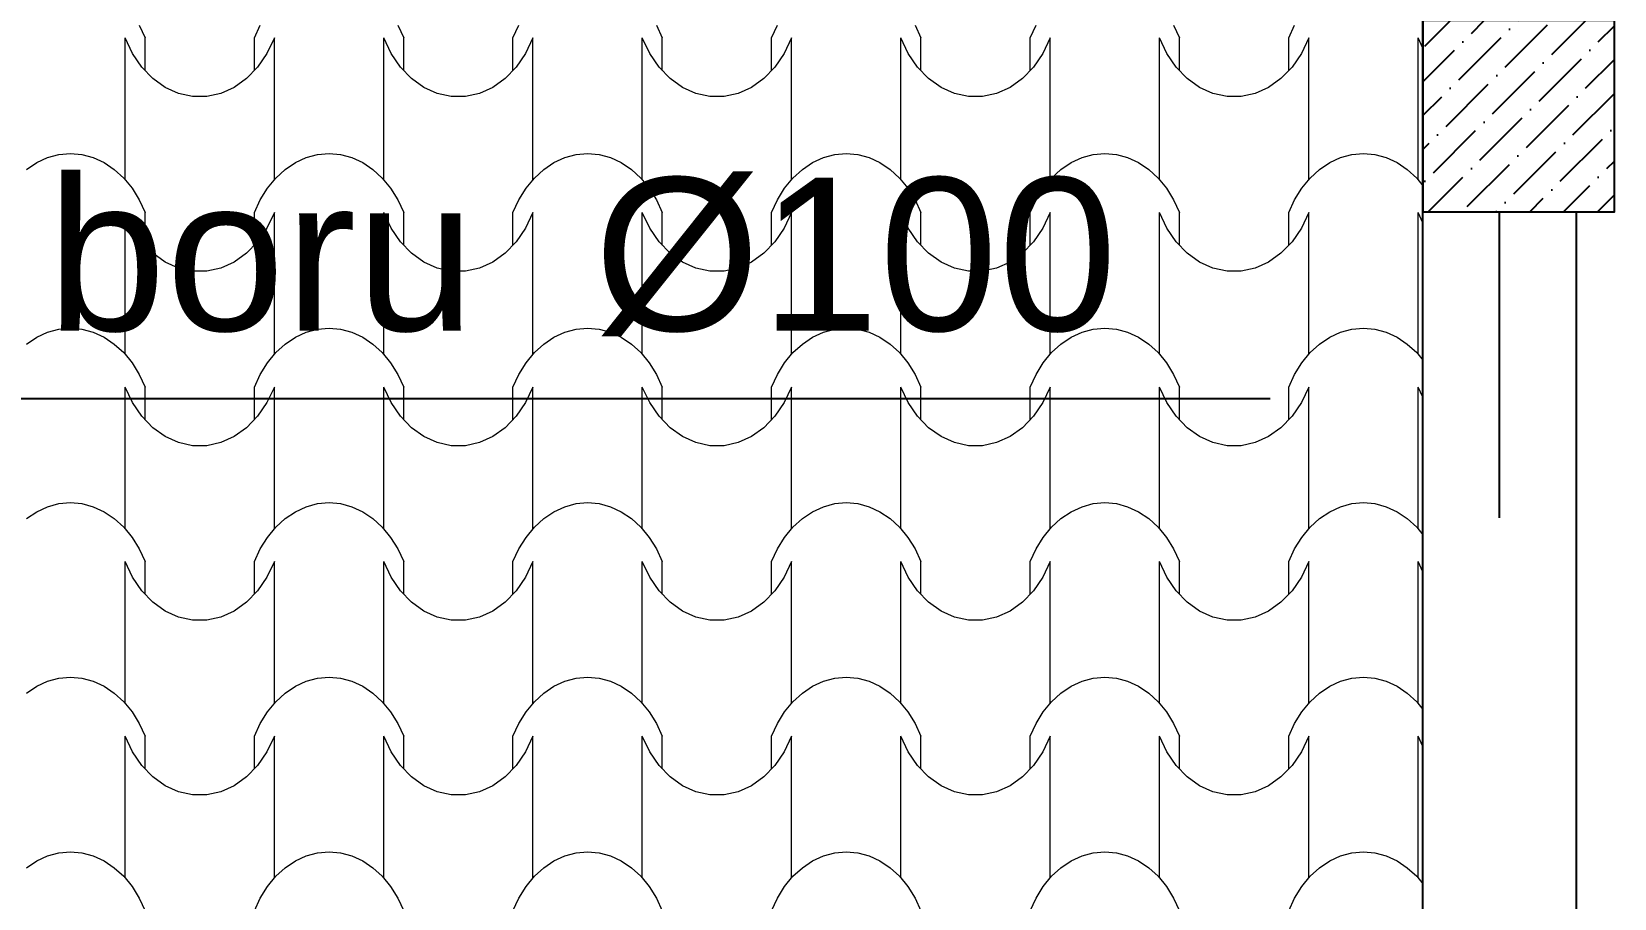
# Model space of a CAD drawing. Header units: millimetres. Extents: x 42452 to 2852333, y -419346 to 834876.
# Drawn here: x 2639391 to 2643526, y 658967 to 661233 of the extents above; entities that cross this region are included whole.
import ezdxf

# ---------------------------------------------------------------- set-up
doc = ezdxf.new("R2010")
doc.units = ezdxf.units.MM
doc.layers.add('M-2 keramitin shtrixi_Ном._пера__21_Pen_No__1', color=7, linetype='Continuous', lineweight=15)
doc.layers.add('memar', color=7, linetype='Continuous', lineweight=25)
doc.styles.get("Standard").update_dxf_attribs({"font": 'arial.ttf'})

# ---------------------------------------------------------------- blocks, each defined once
blk = doc.blocks.new('*X17')
at = {"layer": 'M-2 keramitin shtrixi_Ном._пера__21_Pen_No__1', "color": 7, "linetype": 'Continuous', "lineweight": 15}
for p, q in [((-246704, -1358801.2), (-246704, -1358616.1)), ((-246684.7, -1358656.6), (-246704, -1358616.1)), ((-246667, -1358582.8), (-246651.7, -1358616.1)), ((-246651.7, -1358701.2), (-246651.7, -1358616.1)), ((-246366.2, -1358616.1), (-246350.9, -1358582.8)), ((-246366.2, -1358701.2), (-246366.2, -1358616.1)), ((-246313.9, -1358616.1), (-246333.3, -1358656.6)), ((-246313.9, -1358801.2), (-246313.9, -1358616.1)), ((-246028.4, -1358801.2), (-246028.4, -1358616.1)), ((-246009.1, -1358656.6), (-246028.4, -1358616.1)), ((-245991.5, -1358582.8), (-245976.2, -1358616.1)), ((-245976.2, -1358701.2), (-245976.2, -1358616.1)), ((-245690.6, -1358616.1), (-245675.4, -1358582.8)), ((-245690.6, -1358701.2), (-245690.6, -1358616.1)), ((-245638.4, -1358616.1), (-245657.7, -1358656.6)), ((-245638.4, -1358801.2), (-245638.4, -1358616.1)), ((-245352.9, -1358801.2), (-245352.9, -1358616.1)), ((-245333.5, -1358656.6), (-245352.9, -1358616.1)), ((-245315.9, -1358582.8), (-245300.6, -1358616.1)), ((-245300.6, -1358701.2), (-245300.6, -1358616.1)), ((-245015.1, -1358616.1), (-244999.8, -1358582.8)), ((-245015.1, -1358701.2), (-245015.1, -1358616.1)), ((-244962.8, -1358616.1), (-244982.1, -1358656.6)), ((-244962.8, -1358801.2), (-244962.8, -1358616.1)), ((-244677.3, -1358801.2), (-244677.3, -1358616.1)), ((-244658, -1358656.6), (-244677.3, -1358616.1)), ((-244640.3, -1358582.8), (-244625, -1358616.1)), ((-244625, -1358701.2), (-244625, -1358616.1)), ((-244339.5, -1358616.1), (-244324.2, -1358582.8)), ((-244339.5, -1358701.2), (-244339.5, -1358616.1)), ((-244287.3, -1358616.1), (-244306.6, -1358656.6)), ((-244287.3, -1358801.2), (-244287.3, -1358616.1)), ((-244001.7, -1358801.2), (-244001.7, -1358616.1)), ((-243982.4, -1358656.6), (-244001.7, -1358616.1)), ((-243964.8, -1358582.8), (-243949.5, -1358616.1)), ((-243949.5, -1358701.2), (-243949.5, -1358616.1)), ((-243664, -1358616.1), (-243648.7, -1358582.8)), ((-243664, -1358701.2), (-243664, -1358616.1)), ((-243611.7, -1358616.1), (-243631, -1358656.6)), ((-243611.7, -1358801.2), (-243611.7, -1358616.1)), ((-243326.2, -1358801.2), (-243326.2, -1358616.1)), ((-243313.4, -1358642.8), (-243326.2, -1358616.1)), ((-246660.2, -1358692.3), (-246684.7, -1358656.6)), ((-246333.3, -1358656.6), (-246357.7, -1358692.3)), ((-245984.7, -1358692.3), (-246009.1, -1358656.6)), ((-245657.7, -1358656.6), (-245682.1, -1358692.3)), ((-245309.1, -1358692.3), (-245333.5, -1358656.6)), ((-244982.1, -1358656.6), (-245006.6, -1358692.3)), ((-244633.6, -1358692.3), (-244658, -1358656.6)), ((-244306.6, -1358656.6), (-244331, -1358692.3)), ((-243958, -1358692.3), (-243982.4, -1358656.6)), ((-243631, -1358656.6), (-243655.4, -1358692.3)), ((-246631.4, -1358722.2), (-246660.2, -1358692.3)), ((-246357.7, -1358692.3), (-246386.5, -1358722.2)), ((-245955.9, -1358722.2), (-245984.7, -1358692.3)), ((-245682.1, -1358692.3), (-245710.9, -1358722.2)), ((-245280.3, -1358722.2), (-245309.1, -1358692.3)), ((-245006.6, -1358692.3), (-245035.4, -1358722.2)), ((-244604.8, -1358722.2), (-244633.6, -1358692.3)), ((-244331, -1358692.3), (-244359.8, -1358722.2)), ((-243929.2, -1358722.2), (-243958, -1358692.3)), ((-243655.4, -1358692.3), (-243684.3, -1358722.2)), ((-246599.1, -1358745.5), (-246631.4, -1358722.2)), ((-246386.5, -1358722.2), (-246418.9, -1358745.5)), ((-245923.5, -1358745.5), (-245955.9, -1358722.2)), ((-245710.9, -1358722.2), (-245743.3, -1358745.5)), ((-245248, -1358745.5), (-245280.3, -1358722.2)), ((-245035.4, -1358722.2), (-245067.7, -1358745.5)), ((-244572.4, -1358745.5), (-244604.8, -1358722.2)), ((-244359.8, -1358722.2), (-244392.2, -1358745.5)), ((-243896.8, -1358745.5), (-243929.2, -1358722.2)), ((-243684.3, -1358722.2), (-243716.6, -1358745.5)), ((-246564.1, -1358761.3), (-246599.1, -1358745.5)), ((-246527.5, -1358769.4), (-246564.1, -1358761.3)), ((-246509, -1358769.4), (-246527.5, -1358769.4)), ((-246490.4, -1358769.4), (-246509, -1358769.4)), ((-246453.8, -1358761.3), (-246490.4, -1358769.4)), ((-246418.9, -1358745.5), (-246453.8, -1358761.3)), ((-245888.5, -1358761.3), (-245923.5, -1358745.5)), ((-245852, -1358769.4), (-245888.5, -1358761.3)), ((-245833.4, -1358769.4), (-245852, -1358769.4)), ((-245814.8, -1358769.4), (-245833.4, -1358769.4)), ((-245778.3, -1358761.3), (-245814.8, -1358769.4)), ((-245743.3, -1358745.5), (-245778.3, -1358761.3)), ((-245213, -1358761.3), (-245248, -1358745.5)), ((-245176.4, -1358769.4), (-245213, -1358761.3)), ((-245157.8, -1358769.4), (-245176.4, -1358769.4)), ((-245139.3, -1358769.4), (-245157.8, -1358769.4)), ((-245102.7, -1358761.3), (-245139.3, -1358769.4)), ((-245067.7, -1358745.5), (-245102.7, -1358761.3)), ((-244537.4, -1358761.3), (-244572.4, -1358745.5)), ((-244500.8, -1358769.4), (-244537.4, -1358761.3)), ((-244482.3, -1358769.4), (-244500.8, -1358769.4)), ((-244463.7, -1358769.4), (-244482.3, -1358769.4)), ((-244427.2, -1358761.3), (-244463.7, -1358769.4)), ((-244392.2, -1358745.5), (-244427.2, -1358761.3)), ((-243861.9, -1358761.3), (-243896.8, -1358745.5)), ((-243825.3, -1358769.4), (-243861.9, -1358761.3)), ((-243806.7, -1358769.4), (-243825.3, -1358769.4)), ((-243788.2, -1358769.4), (-243806.7, -1358769.4)), ((-243751.6, -1358761.3), (-243788.2, -1358769.4)), ((-243716.6, -1358745.5), (-243751.6, -1358761.3)), ((-246704, -1358986.2), (-246704, -1358801.2)), ((-246313.9, -1358986.2), (-246313.9, -1358801.2)), ((-246028.4, -1358986.2), (-246028.4, -1358801.2)), ((-245638.4, -1358986.2), (-245638.4, -1358801.2)), ((-245352.9, -1358986.2), (-245352.9, -1358801.2)), ((-244962.8, -1358986.2), (-244962.8, -1358801.2)), ((-244677.3, -1358986.2), (-244677.3, -1358801.2)), ((-244287.3, -1358986.2), (-244287.3, -1358801.2)), ((-244001.7, -1358986.2), (-244001.7, -1358801.2)), ((-243611.7, -1358986.2), (-243611.7, -1358801.2)), ((-243326.2, -1358986.2), (-243326.2, -1358801.2)), ((-246961.4, -1358959.8), (-246934.7, -1358941.8)), ((-246934.7, -1358941.8), (-246906.4, -1358928.8)), ((-246906.4, -1358928.8), (-246876.8, -1358920.8)), ((-246876.8, -1358920.8), (-246846.7, -1358918.1)), ((-246846.7, -1358918.1), (-246816.6, -1358920.8)), ((-246816.6, -1358920.8), (-246787.1, -1358928.8)), ((-246787.1, -1358928.8), (-246758.8, -1358941.8)), ((-246758.8, -1358941.8), (-246732.1, -1358959.8)), ((-246285.9, -1358959.8), (-246259.2, -1358941.8)), ((-246259.2, -1358941.8), (-246230.8, -1358928.8)), ((-246230.8, -1358928.8), (-246201.3, -1358920.8)), ((-246201.3, -1358920.8), (-246171.2, -1358918.1)), ((-246171.2, -1358918.1), (-246141.1, -1358920.8)), ((-246141.1, -1358920.8), (-246111.6, -1358928.8)), ((-246111.6, -1358928.8), (-246083.2, -1358941.8)), ((-246083.2, -1358941.8), (-246056.5, -1358959.8)), ((-245610.3, -1358959.8), (-245583.6, -1358941.8)), ((-245583.6, -1358941.8), (-245555.2, -1358928.8)), ((-245555.2, -1358928.8), (-245525.7, -1358920.8)), ((-245525.7, -1358920.8), (-245495.6, -1358918.1)), ((-245495.6, -1358918.1), (-245465.5, -1358920.8)), ((-245465.5, -1358920.8), (-245436, -1358928.8)), ((-245436, -1358928.8), (-245407.6, -1358941.8)), ((-245407.6, -1358941.8), (-245380.9, -1358959.8)), ((-244934.7, -1358959.8), (-244908.1, -1358941.8)), ((-244908.1, -1358941.8), (-244879.7, -1358928.8)), ((-244879.7, -1358928.8), (-244850.2, -1358920.8)), ((-244850.2, -1358920.8), (-244820.1, -1358918.1)), ((-244820.1, -1358918.1), (-244790, -1358920.8)), ((-244790, -1358920.8), (-244760.5, -1358928.8)), ((-244760.5, -1358928.8), (-244732.1, -1358941.8)), ((-244732.1, -1358941.8), (-244705.4, -1358959.8)), ((-244259.2, -1358959.8), (-244232.5, -1358941.8)), ((-244232.5, -1358941.8), (-244204.1, -1358928.8)), ((-244204.1, -1358928.8), (-244174.6, -1358920.8)), ((-244174.6, -1358920.8), (-244144.5, -1358918.1)), ((-244144.5, -1358918.1), (-244114.4, -1358920.8)), ((-244114.4, -1358920.8), (-244084.9, -1358928.8)), ((-244084.9, -1358928.8), (-244056.5, -1358941.8)), ((-244056.5, -1358941.8), (-244029.8, -1358959.8)), ((-243583.6, -1358959.8), (-243556.9, -1358941.8)), ((-243556.9, -1358941.8), (-243528.6, -1358928.8)), ((-243528.6, -1358928.8), (-243499, -1358920.8)), ((-243499, -1358920.8), (-243468.9, -1358918.1)), ((-243468.9, -1358918.1), (-243438.9, -1358920.8)), ((-243438.9, -1358920.8), (-243409.3, -1358928.8)), ((-243409.3, -1358928.8), (-243381, -1358941.8)), ((-243381, -1358941.8), (-243354.3, -1358959.8)), ((-246732.1, -1358959.8), (-246707.6, -1358982.3)), ((-246707.6, -1358982.3), (-246685.8, -1359009)), ((-246332.2, -1359009), (-246310.4, -1358982.3)), ((-246310.4, -1358982.3), (-246285.9, -1358959.8)), ((-246056.5, -1358959.8), (-246032, -1358982.3)), ((-246032, -1358982.3), (-246010.2, -1359009)), ((-245656.6, -1359009), (-245634.8, -1358982.3)), ((-245634.8, -1358982.3), (-245610.3, -1358959.8)), ((-245380.9, -1358959.8), (-245356.5, -1358982.3)), ((-245356.5, -1358982.3), (-245334.6, -1359009)), ((-244981.1, -1359009), (-244959.2, -1358982.3)), ((-244959.2, -1358982.3), (-244934.7, -1358959.8)), ((-244705.4, -1358959.8), (-244680.9, -1358982.3)), ((-244680.9, -1358982.3), (-244659.1, -1359009)), ((-244305.5, -1359009), (-244283.7, -1358982.3)), ((-244283.7, -1358982.3), (-244259.2, -1358959.8)), ((-244029.8, -1358959.8), (-244005.3, -1358982.3)), ((-244005.3, -1358982.3), (-243983.5, -1359009)), ((-243629.9, -1359009), (-243608.1, -1358982.3)), ((-243608.1, -1358982.3), (-243583.6, -1358959.8)), ((-243354.3, -1358959.8), (-243329.8, -1358982.3)), ((-243329.8, -1358982.3), (-243313.4, -1359002.3)), ((-246685.8, -1359009), (-246667, -1359039.2)), ((-246350.9, -1359039.2), (-246332.2, -1359009)), ((-246010.2, -1359009), (-245991.5, -1359039.2)), ((-245675.4, -1359039.2), (-245656.6, -1359009)), ((-245334.6, -1359009), (-245315.9, -1359039.2)), ((-244999.8, -1359039.2), (-244981.1, -1359009)), ((-244659.1, -1359009), (-244640.3, -1359039.2)), ((-244324.2, -1359039.2), (-244305.5, -1359009)), ((-243983.5, -1359009), (-243964.8, -1359039.2)), ((-243648.7, -1359039.2), (-243629.9, -1359009)), ((-246704, -1359257.5), (-246704, -1359072.4)), ((-246684.7, -1359113), (-246704, -1359072.4)), ((-246667, -1359039.2), (-246651.7, -1359072.4)), ((-246651.7, -1359157.5), (-246651.7, -1359072.4)), ((-246366.2, -1359072.4), (-246350.9, -1359039.2)), ((-246366.2, -1359157.5), (-246366.2, -1359072.4)), ((-246313.9, -1359072.4), (-246333.3, -1359113)), ((-246313.9, -1359257.5), (-246313.9, -1359072.4)), ((-246028.4, -1359257.5), (-246028.4, -1359072.4)), ((-246009.1, -1359113), (-246028.4, -1359072.4)), ((-245991.5, -1359039.2), (-245976.2, -1359072.4)), ((-245976.2, -1359157.5), (-245976.2, -1359072.4)), ((-245690.6, -1359072.4), (-245675.4, -1359039.2)), ((-245690.6, -1359157.5), (-245690.6, -1359072.4)), ((-245638.4, -1359072.4), (-245657.7, -1359113)), ((-245638.4, -1359257.5), (-245638.4, -1359072.4)), ((-245352.9, -1359257.5), (-245352.9, -1359072.4)), ((-245333.5, -1359113), (-245352.9, -1359072.4)), ((-245315.9, -1359039.2), (-245300.6, -1359072.4)), ((-245300.6, -1359157.5), (-245300.6, -1359072.4)), ((-245015.1, -1359072.4), (-244999.8, -1359039.2)), ((-245015.1, -1359157.5), (-245015.1, -1359072.4)), ((-244962.8, -1359072.4), (-244982.1, -1359113)), ((-244962.8, -1359257.5), (-244962.8, -1359072.4)), ((-244677.3, -1359257.5), (-244677.3, -1359072.4)), ((-244658, -1359113), (-244677.3, -1359072.4)), ((-244640.3, -1359039.2), (-244625, -1359072.4)), ((-244625, -1359157.5), (-244625, -1359072.4)), ((-244339.5, -1359072.4), (-244324.2, -1359039.2)), ((-244339.5, -1359157.5), (-244339.5, -1359072.4)), ((-244287.3, -1359072.4), (-244306.6, -1359113)), ((-244287.3, -1359257.5), (-244287.3, -1359072.4)), ((-244001.7, -1359257.5), (-244001.7, -1359072.4)), ((-243982.4, -1359113), (-244001.7, -1359072.4)), ((-243964.8, -1359039.2), (-243949.5, -1359072.4)), ((-243949.5, -1359157.5), (-243949.5, -1359072.4)), ((-243664, -1359072.4), (-243648.7, -1359039.2)), ((-243664, -1359157.5), (-243664, -1359072.4)), ((-243611.7, -1359072.4), (-243631, -1359113)), ((-243611.7, -1359257.5), (-243611.7, -1359072.4)), ((-243326.2, -1359257.5), (-243326.2, -1359072.4)), ((-243313.4, -1359099.2), (-243326.2, -1359072.4)), ((-246660.2, -1359148.7), (-246684.7, -1359113)), ((-246333.3, -1359113), (-246357.7, -1359148.7)), ((-245984.7, -1359148.7), (-246009.1, -1359113)), ((-245657.7, -1359113), (-245682.1, -1359148.7)), ((-245309.1, -1359148.7), (-245333.5, -1359113)), ((-244982.1, -1359113), (-245006.6, -1359148.7)), ((-244633.6, -1359148.7), (-244658, -1359113)), ((-244306.6, -1359113), (-244331, -1359148.7)), ((-243958, -1359148.7), (-243982.4, -1359113)), ((-243631, -1359113), (-243655.4, -1359148.7)), ((-246631.4, -1359178.6), (-246660.2, -1359148.7)), ((-246357.7, -1359148.7), (-246386.5, -1359178.6)), ((-245955.9, -1359178.6), (-245984.7, -1359148.7)), ((-245682.1, -1359148.7), (-245710.9, -1359178.6)), ((-245280.3, -1359178.6), (-245309.1, -1359148.7)), ((-245006.6, -1359148.7), (-245035.4, -1359178.6)), ((-244604.8, -1359178.6), (-244633.6, -1359148.7)), ((-244331, -1359148.7), (-244359.8, -1359178.6)), ((-243929.2, -1359178.6), (-243958, -1359148.7)), ((-243655.4, -1359148.7), (-243684.3, -1359178.6)), ((-246599.1, -1359201.8), (-246631.4, -1359178.6)), ((-246386.5, -1359178.6), (-246418.9, -1359201.8)), ((-245923.5, -1359201.8), (-245955.9, -1359178.6)), ((-245710.9, -1359178.6), (-245743.3, -1359201.8)), ((-245248, -1359201.8), (-245280.3, -1359178.6)), ((-245035.4, -1359178.6), (-245067.7, -1359201.8)), ((-244572.4, -1359201.8), (-244604.8, -1359178.6)), ((-244359.8, -1359178.6), (-244392.2, -1359201.8)), ((-243896.8, -1359201.8), (-243929.2, -1359178.6)), ((-243684.3, -1359178.6), (-243716.6, -1359201.8)), ((-246564.1, -1359217.7), (-246599.1, -1359201.8)), ((-246527.5, -1359225.7), (-246564.1, -1359217.7)), ((-246509, -1359225.7), (-246527.5, -1359225.7)), ((-246490.4, -1359225.7), (-246509, -1359225.7)), ((-246453.8, -1359217.7), (-246490.4, -1359225.7)), ((-246418.9, -1359201.8), (-246453.8, -1359217.7)), ((-245888.5, -1359217.7), (-245923.5, -1359201.8)), ((-245852, -1359225.7), (-245888.5, -1359217.7)), ((-245833.4, -1359225.7), (-245852, -1359225.7)), ((-245814.8, -1359225.7), (-245833.4, -1359225.7)), ((-245778.3, -1359217.7), (-245814.8, -1359225.7)), ((-245743.3, -1359201.8), (-245778.3, -1359217.7)), ((-245213, -1359217.7), (-245248, -1359201.8)), ((-245176.4, -1359225.7), (-245213, -1359217.7)), ((-245157.8, -1359225.7), (-245176.4, -1359225.7)), ((-245139.3, -1359225.7), (-245157.8, -1359225.7)), ((-245102.7, -1359217.7), (-245139.3, -1359225.7)), ((-245067.7, -1359201.8), (-245102.7, -1359217.7)), ((-244537.4, -1359217.7), (-244572.4, -1359201.8)), ((-244500.8, -1359225.7), (-244537.4, -1359217.7)), ((-244482.3, -1359225.7), (-244500.8, -1359225.7)), ((-244463.7, -1359225.7), (-244482.3, -1359225.7)), ((-244427.2, -1359217.7), (-244463.7, -1359225.7)), ((-244392.2, -1359201.8), (-244427.2, -1359217.7)), ((-243861.9, -1359217.7), (-243896.8, -1359201.8)), ((-243825.3, -1359225.7), (-243861.9, -1359217.7)), ((-243806.7, -1359225.7), (-243825.3, -1359225.7)), ((-243788.2, -1359225.7), (-243806.7, -1359225.7)), ((-243751.6, -1359217.7), (-243788.2, -1359225.7)), ((-243716.6, -1359201.8), (-243751.6, -1359217.7)), ((-246704, -1359442.6), (-246704, -1359257.5)), ((-246313.9, -1359442.6), (-246313.9, -1359257.5)), ((-246028.4, -1359442.6), (-246028.4, -1359257.5)), ((-245638.4, -1359442.6), (-245638.4, -1359257.5)), ((-245352.9, -1359442.6), (-245352.9, -1359257.5)), ((-244962.8, -1359442.6), (-244962.8, -1359257.5)), ((-244677.3, -1359442.6), (-244677.3, -1359257.5)), ((-244287.3, -1359442.6), (-244287.3, -1359257.5)), ((-244001.7, -1359442.6), (-244001.7, -1359257.5)), ((-243611.7, -1359442.6), (-243611.7, -1359257.5)), ((-243326.2, -1359442.6), (-243326.2, -1359257.5)), ((-246961.4, -1359416.2), (-246934.7, -1359398.2)), ((-246934.7, -1359398.2), (-246906.4, -1359385.1)), ((-246906.4, -1359385.1), (-246876.8, -1359377.1)), ((-246876.8, -1359377.1), (-246846.7, -1359374.5)), ((-246846.7, -1359374.5), (-246816.6, -1359377.1)), ((-246816.6, -1359377.1), (-246787.1, -1359385.1)), ((-246787.1, -1359385.1), (-246758.8, -1359398.2)), ((-246758.8, -1359398.2), (-246732.1, -1359416.2)), ((-246285.9, -1359416.2), (-246259.2, -1359398.2)), ((-246259.2, -1359398.2), (-246230.8, -1359385.1)), ((-246230.8, -1359385.1), (-246201.3, -1359377.1)), ((-246201.3, -1359377.1), (-246171.2, -1359374.5)), ((-246171.2, -1359374.5), (-246141.1, -1359377.1)), ((-246141.1, -1359377.1), (-246111.6, -1359385.1)), ((-246111.6, -1359385.1), (-246083.2, -1359398.2)), ((-246083.2, -1359398.2), (-246056.5, -1359416.2)), ((-245610.3, -1359416.2), (-245583.6, -1359398.2)), ((-245583.6, -1359398.2), (-245555.2, -1359385.1)), ((-245555.2, -1359385.1), (-245525.7, -1359377.1)), ((-245525.7, -1359377.1), (-245495.6, -1359374.5)), ((-245495.6, -1359374.5), (-245465.5, -1359377.1)), ((-245465.5, -1359377.1), (-245436, -1359385.1)), ((-245436, -1359385.1), (-245407.6, -1359398.2)), ((-245407.6, -1359398.2), (-245380.9, -1359416.2)), ((-244934.7, -1359416.2), (-244908.1, -1359398.2)), ((-244908.1, -1359398.2), (-244879.7, -1359385.1)), ((-244879.7, -1359385.1), (-244850.2, -1359377.1)), ((-244850.2, -1359377.1), (-244820.1, -1359374.5)), ((-244820.1, -1359374.5), (-244790, -1359377.1)), ((-244790, -1359377.1), (-244760.5, -1359385.1)), ((-244760.5, -1359385.1), (-244732.1, -1359398.2)), ((-244732.1, -1359398.2), (-244705.4, -1359416.2)), ((-244259.2, -1359416.2), (-244232.5, -1359398.2)), ((-244232.5, -1359398.2), (-244204.1, -1359385.1)), ((-244204.1, -1359385.1), (-244174.6, -1359377.1)), ((-244174.6, -1359377.1), (-244144.5, -1359374.5)), ((-244144.5, -1359374.5), (-244114.4, -1359377.1)), ((-244114.4, -1359377.1), (-244084.9, -1359385.1)), ((-244084.9, -1359385.1), (-244056.5, -1359398.2)), ((-244056.5, -1359398.2), (-244029.8, -1359416.2)), ((-243583.6, -1359416.2), (-243556.9, -1359398.2)), ((-243556.9, -1359398.2), (-243528.6, -1359385.1)), ((-243528.6, -1359385.1), (-243499, -1359377.1)), ((-243499, -1359377.1), (-243468.9, -1359374.5)), ((-243468.9, -1359374.5), (-243438.9, -1359377.1)), ((-243438.9, -1359377.1), (-243409.3, -1359385.1)), ((-243409.3, -1359385.1), (-243381, -1359398.2)), ((-243381, -1359398.2), (-243354.3, -1359416.2)), ((-246732.1, -1359416.2), (-246707.6, -1359438.7)), ((-246707.6, -1359438.7), (-246685.8, -1359465.3)), ((-246332.2, -1359465.3), (-246310.4, -1359438.7)), ((-246310.4, -1359438.7), (-246285.9, -1359416.2)), ((-246056.5, -1359416.2), (-246032, -1359438.7)), ((-246032, -1359438.7), (-246010.2, -1359465.3)), ((-245656.6, -1359465.3), (-245634.8, -1359438.7)), ((-245634.8, -1359438.7), (-245610.3, -1359416.2)), ((-245380.9, -1359416.2), (-245356.5, -1359438.7)), ((-245356.5, -1359438.7), (-245334.6, -1359465.3)), ((-244981.1, -1359465.3), (-244959.2, -1359438.7)), ((-244959.2, -1359438.7), (-244934.7, -1359416.2)), ((-244705.4, -1359416.2), (-244680.9, -1359438.7)), ((-244680.9, -1359438.7), (-244659.1, -1359465.3)), ((-244305.5, -1359465.3), (-244283.7, -1359438.7)), ((-244283.7, -1359438.7), (-244259.2, -1359416.2)), ((-244029.8, -1359416.2), (-244005.3, -1359438.7)), ((-244005.3, -1359438.7), (-243983.5, -1359465.3)), ((-243629.9, -1359465.3), (-243608.1, -1359438.7)), ((-243608.1, -1359438.7), (-243583.6, -1359416.2)), ((-243354.3, -1359416.2), (-243329.8, -1359438.7)), ((-243329.8, -1359438.7), (-243313.4, -1359458.6)), ((-246685.8, -1359465.3), (-246667, -1359495.5)), ((-246350.9, -1359495.5), (-246332.2, -1359465.3)), ((-246010.2, -1359465.3), (-245991.5, -1359495.5)), ((-245675.4, -1359495.5), (-245656.6, -1359465.3)), ((-245334.6, -1359465.3), (-245315.9, -1359495.5)), ((-244999.8, -1359495.5), (-244981.1, -1359465.3)), ((-244659.1, -1359465.3), (-244640.3, -1359495.5)), ((-244324.2, -1359495.5), (-244305.5, -1359465.3)), ((-243983.5, -1359465.3), (-243964.8, -1359495.5)), ((-243648.7, -1359495.5), (-243629.9, -1359465.3)), ((-246667, -1359495.5), (-246651.7, -1359528.8)), ((-246366.2, -1359528.8), (-246350.9, -1359495.5)), ((-245991.5, -1359495.5), (-245976.2, -1359528.8)), ((-245690.6, -1359528.8), (-245675.4, -1359495.5)), ((-245315.9, -1359495.5), (-245300.6, -1359528.8)), ((-245015.1, -1359528.8), (-244999.8, -1359495.5)), ((-244640.3, -1359495.5), (-244625, -1359528.8)), ((-244339.5, -1359528.8), (-244324.2, -1359495.5)), ((-243964.8, -1359495.5), (-243949.5, -1359528.8)), ((-243664, -1359528.8), (-243648.7, -1359495.5)), ((-246704, -1359713.9), (-246704, -1359528.8)), ((-246684.7, -1359569.3), (-246704, -1359528.8)), ((-246651.7, -1359613.9), (-246651.7, -1359528.8)), ((-246366.2, -1359613.9), (-246366.2, -1359528.8)), ((-246313.9, -1359528.8), (-246333.3, -1359569.3)), ((-246313.9, -1359713.9), (-246313.9, -1359528.8)), ((-246028.4, -1359713.9), (-246028.4, -1359528.8)), ((-246009.1, -1359569.3), (-246028.4, -1359528.8)), ((-245976.2, -1359613.9), (-245976.2, -1359528.8)), ((-245690.6, -1359613.9), (-245690.6, -1359528.8)), ((-245638.4, -1359528.8), (-245657.7, -1359569.3)), ((-245638.4, -1359713.9), (-245638.4, -1359528.8)), ((-245352.9, -1359713.9), (-245352.9, -1359528.8)), ((-245333.5, -1359569.3), (-245352.9, -1359528.8)), ((-245300.6, -1359613.9), (-245300.6, -1359528.8)), ((-245015.1, -1359613.9), (-245015.1, -1359528.8)), ((-244962.8, -1359528.8), (-244982.1, -1359569.3)), ((-244962.8, -1359713.9), (-244962.8, -1359528.8)), ((-244677.3, -1359713.9), (-244677.3, -1359528.8)), ((-244658, -1359569.3), (-244677.3, -1359528.8)), ((-244625, -1359613.9), (-244625, -1359528.8)), ((-244339.5, -1359613.9), (-244339.5, -1359528.8)), ((-244287.3, -1359528.8), (-244306.6, -1359569.3)), ((-244287.3, -1359713.9), (-244287.3, -1359528.8)), ((-244001.7, -1359713.9), (-244001.7, -1359528.8)), ((-243982.4, -1359569.3), (-244001.7, -1359528.8)), ((-243949.5, -1359613.9), (-243949.5, -1359528.8)), ((-243664, -1359613.9), (-243664, -1359528.8)), ((-243611.7, -1359528.8), (-243631, -1359569.3)), ((-243611.7, -1359713.9), (-243611.7, -1359528.8)), ((-243326.2, -1359713.9), (-243326.2, -1359528.8)), ((-243313.4, -1359555.5), (-243326.2, -1359528.8)), ((-246660.2, -1359605), (-246684.7, -1359569.3)), ((-246631.4, -1359634.9), (-246660.2, -1359605)), ((-246357.7, -1359605), (-246386.5, -1359634.9)), ((-246333.3, -1359569.3), (-246357.7, -1359605)), ((-245984.7, -1359605), (-246009.1, -1359569.3)), ((-245955.9, -1359634.9), (-245984.7, -1359605)), ((-245682.1, -1359605), (-245710.9, -1359634.9)), ((-245657.7, -1359569.3), (-245682.1, -1359605)), ((-245309.1, -1359605), (-245333.5, -1359569.3)), ((-245280.3, -1359634.9), (-245309.1, -1359605)), ((-245006.6, -1359605), (-245035.4, -1359634.9)), ((-244982.1, -1359569.3), (-245006.6, -1359605)), ((-244633.6, -1359605), (-244658, -1359569.3)), ((-244604.8, -1359634.9), (-244633.6, -1359605)), ((-244331, -1359605), (-244359.8, -1359634.9)), ((-244306.6, -1359569.3), (-244331, -1359605)), ((-243958, -1359605), (-243982.4, -1359569.3)), ((-243929.2, -1359634.9), (-243958, -1359605)), ((-243655.4, -1359605), (-243684.3, -1359634.9)), ((-243631, -1359569.3), (-243655.4, -1359605)), ((-246599.1, -1359658.2), (-246631.4, -1359634.9)), ((-246386.5, -1359634.9), (-246418.9, -1359658.2)), ((-245923.5, -1359658.2), (-245955.9, -1359634.9)), ((-245710.9, -1359634.9), (-245743.3, -1359658.2)), ((-245248, -1359658.2), (-245280.3, -1359634.9)), ((-245035.4, -1359634.9), (-245067.7, -1359658.2)), ((-244572.4, -1359658.2), (-244604.8, -1359634.9)), ((-244359.8, -1359634.9), (-244392.2, -1359658.2)), ((-243896.8, -1359658.2), (-243929.2, -1359634.9)), ((-243684.3, -1359634.9), (-243716.6, -1359658.2)), ((-246564.1, -1359674), (-246599.1, -1359658.2)), ((-246527.5, -1359682.1), (-246564.1, -1359674)), ((-246509, -1359682.1), (-246527.5, -1359682.1)), ((-246490.4, -1359682.1), (-246509, -1359682.1)), ((-246453.8, -1359674), (-246490.4, -1359682.1)), ((-246418.9, -1359658.2), (-246453.8, -1359674)), ((-245888.5, -1359674), (-245923.5, -1359658.2)), ((-245852, -1359682.1), (-245888.5, -1359674)), ((-245833.4, -1359682.1), (-245852, -1359682.1)), ((-245814.8, -1359682.1), (-245833.4, -1359682.1)), ((-245778.3, -1359674), (-245814.8, -1359682.1)), ((-245743.3, -1359658.2), (-245778.3, -1359674)), ((-245213, -1359674), (-245248, -1359658.2)), ((-245176.4, -1359682.1), (-245213, -1359674)), ((-245157.8, -1359682.1), (-245176.4, -1359682.1)), ((-245139.3, -1359682.1), (-245157.8, -1359682.1)), ((-245102.7, -1359674), (-245139.3, -1359682.1)), ((-245067.7, -1359658.2), (-245102.7, -1359674)), ((-244537.4, -1359674), (-244572.4, -1359658.2)), ((-244500.8, -1359682.1), (-244537.4, -1359674)), ((-244482.3, -1359682.1), (-244500.8, -1359682.1)), ((-244463.7, -1359682.1), (-244482.3, -1359682.1)), ((-244427.2, -1359674), (-244463.7, -1359682.1)), ((-244392.2, -1359658.2), (-244427.2, -1359674)), ((-243861.9, -1359674), (-243896.8, -1359658.2)), ((-243825.3, -1359682.1), (-243861.9, -1359674)), ((-243806.7, -1359682.1), (-243825.3, -1359682.1)), ((-243788.2, -1359682.1), (-243806.7, -1359682.1)), ((-243751.6, -1359674), (-243788.2, -1359682.1)), ((-243716.6, -1359658.2), (-243751.6, -1359674)), ((-246704, -1359898.9), (-246704, -1359713.9)), ((-246313.9, -1359898.9), (-246313.9, -1359713.9)), ((-246028.4, -1359898.9), (-246028.4, -1359713.9)), ((-245638.4, -1359898.9), (-245638.4, -1359713.9)), ((-245352.9, -1359898.9), (-245352.9, -1359713.9)), ((-244962.8, -1359898.9), (-244962.8, -1359713.9)), ((-244677.3, -1359898.9), (-244677.3, -1359713.9)), ((-244287.3, -1359898.9), (-244287.3, -1359713.9)), ((-244001.7, -1359898.9), (-244001.7, -1359713.9)), ((-243611.7, -1359898.9), (-243611.7, -1359713.9)), ((-243326.2, -1359898.9), (-243326.2, -1359713.9)), ((-246961.4, -1359872.5), (-246934.7, -1359854.5)), ((-246934.7, -1359854.5), (-246906.4, -1359841.4)), ((-246906.4, -1359841.4), (-246876.8, -1359833.5)), ((-246876.8, -1359833.5), (-246846.7, -1359830.8)), ((-246846.7, -1359830.8), (-246816.6, -1359833.5)), ((-246816.6, -1359833.5), (-246787.1, -1359841.4)), ((-246787.1, -1359841.4), (-246758.8, -1359854.5)), ((-246758.8, -1359854.5), (-246732.1, -1359872.5)), ((-246285.9, -1359872.5), (-246259.2, -1359854.5)), ((-246259.2, -1359854.5), (-246230.8, -1359841.4)), ((-246230.8, -1359841.4), (-246201.3, -1359833.5)), ((-246201.3, -1359833.5), (-246171.2, -1359830.8)), ((-246171.2, -1359830.8), (-246141.1, -1359833.5)), ((-246141.1, -1359833.5), (-246111.6, -1359841.4)), ((-246111.6, -1359841.4), (-246083.2, -1359854.5)), ((-246083.2, -1359854.5), (-246056.5, -1359872.5)), ((-245610.3, -1359872.5), (-245583.6, -1359854.5)), ((-245583.6, -1359854.5), (-245555.2, -1359841.4)), ((-245555.2, -1359841.4), (-245525.7, -1359833.5)), ((-245525.7, -1359833.5), (-245495.6, -1359830.8)), ((-245495.6, -1359830.8), (-245465.5, -1359833.5)), ((-245465.5, -1359833.5), (-245436, -1359841.4)), ((-245436, -1359841.4), (-245407.6, -1359854.5)), ((-245407.6, -1359854.5), (-245380.9, -1359872.5)), ((-244934.7, -1359872.5), (-244908.1, -1359854.5)), ((-244908.1, -1359854.5), (-244879.7, -1359841.4)), ((-244879.7, -1359841.4), (-244850.2, -1359833.5)), ((-244850.2, -1359833.5), (-244820.1, -1359830.8)), ((-244820.1, -1359830.8), (-244790, -1359833.5)), ((-244790, -1359833.5), (-244760.5, -1359841.4)), ((-244760.5, -1359841.4), (-244732.1, -1359854.5)), ((-244732.1, -1359854.5), (-244705.4, -1359872.5)), ((-244259.2, -1359872.5), (-244232.5, -1359854.5)), ((-244232.5, -1359854.5), (-244204.1, -1359841.4)), ((-244204.1, -1359841.4), (-244174.6, -1359833.5)), ((-244174.6, -1359833.5), (-244144.5, -1359830.8)), ((-244144.5, -1359830.8), (-244114.4, -1359833.5)), ((-244114.4, -1359833.5), (-244084.9, -1359841.4)), ((-244084.9, -1359841.4), (-244056.5, -1359854.5)), ((-244056.5, -1359854.5), (-244029.8, -1359872.5)), ((-243583.6, -1359872.5), (-243556.9, -1359854.5)), ((-243556.9, -1359854.5), (-243528.6, -1359841.4)), ((-243528.6, -1359841.4), (-243499, -1359833.5)), ((-243499, -1359833.5), (-243468.9, -1359830.8)), ((-243468.9, -1359830.8), (-243438.9, -1359833.5)), ((-243438.9, -1359833.5), (-243409.3, -1359841.4)), ((-243409.3, -1359841.4), (-243381, -1359854.5)), ((-243381, -1359854.5), (-243354.3, -1359872.5)), ((-246732.1, -1359872.5), (-246707.6, -1359895)), ((-246707.6, -1359895), (-246685.8, -1359921.7)), ((-246332.2, -1359921.7), (-246310.4, -1359895)), ((-246310.4, -1359895), (-246285.9, -1359872.5)), ((-246056.5, -1359872.5), (-246032, -1359895)), ((-246032, -1359895), (-246010.2, -1359921.7)), ((-245656.6, -1359921.7), (-245634.8, -1359895)), ((-245634.8, -1359895), (-245610.3, -1359872.5)), ((-245380.9, -1359872.5), (-245356.5, -1359895)), ((-245356.5, -1359895), (-245334.6, -1359921.7)), ((-244981.1, -1359921.7), (-244959.2, -1359895)), ((-244959.2, -1359895), (-244934.7, -1359872.5)), ((-244705.4, -1359872.5), (-244680.9, -1359895)), ((-244680.9, -1359895), (-244659.1, -1359921.7)), ((-244305.5, -1359921.7), (-244283.7, -1359895)), ((-244283.7, -1359895), (-244259.2, -1359872.5)), ((-244029.8, -1359872.5), (-244005.3, -1359895)), ((-244005.3, -1359895), (-243983.5, -1359921.7)), ((-243629.9, -1359921.7), (-243608.1, -1359895)), ((-243608.1, -1359895), (-243583.6, -1359872.5)), ((-243354.3, -1359872.5), (-243329.8, -1359895)), ((-243329.8, -1359895), (-243313.4, -1359915)), ((-246685.8, -1359921.7), (-246667, -1359951.9)), ((-246350.9, -1359951.9), (-246332.2, -1359921.7)), ((-246010.2, -1359921.7), (-245991.5, -1359951.9)), ((-245675.4, -1359951.9), (-245656.6, -1359921.7)), ((-245334.6, -1359921.7), (-245315.9, -1359951.9)), ((-244999.8, -1359951.9), (-244981.1, -1359921.7)), ((-244659.1, -1359921.7), (-244640.3, -1359951.9)), ((-244324.2, -1359951.9), (-244305.5, -1359921.7)), ((-243983.5, -1359921.7), (-243964.8, -1359951.9)), ((-243648.7, -1359951.9), (-243629.9, -1359921.7)), ((-246667, -1359951.9), (-246651.7, -1359985.1)), ((-246366.2, -1359985.1), (-246350.9, -1359951.9)), ((-245991.5, -1359951.9), (-245976.2, -1359985.1)), ((-245690.6, -1359985.1), (-245675.4, -1359951.9)), ((-245315.9, -1359951.9), (-245300.6, -1359985.1)), ((-245015.1, -1359985.1), (-244999.8, -1359951.9)), ((-244640.3, -1359951.9), (-244625, -1359985.1)), ((-244339.5, -1359985.1), (-244324.2, -1359951.9)), ((-243964.8, -1359951.9), (-243949.5, -1359985.1)), ((-243664, -1359985.1), (-243648.7, -1359951.9)), ((-246704, -1360170.2), (-246704, -1359985.1)), ((-246684.7, -1360025.6), (-246704, -1359985.1)), ((-246651.7, -1360070.2), (-246651.7, -1359985.1)), ((-246366.2, -1360070.2), (-246366.2, -1359985.1)), ((-246313.9, -1359985.1), (-246333.3, -1360025.6)), ((-246313.9, -1360170.2), (-246313.9, -1359985.1)), ((-246028.4, -1360170.2), (-246028.4, -1359985.1)), ((-246009.1, -1360025.6), (-246028.4, -1359985.1)), ((-245976.2, -1360070.2), (-245976.2, -1359985.1)), ((-245690.6, -1360070.2), (-245690.6, -1359985.1)), ((-245638.4, -1359985.1), (-245657.7, -1360025.6)), ((-245638.4, -1360170.2), (-245638.4, -1359985.1)), ((-245352.9, -1360170.2), (-245352.9, -1359985.1)), ((-245333.5, -1360025.6), (-245352.9, -1359985.1)), ((-245300.6, -1360070.2), (-245300.6, -1359985.1)), ((-245015.1, -1360070.2), (-245015.1, -1359985.1)), ((-244962.8, -1359985.1), (-244982.1, -1360025.6)), ((-244962.8, -1360170.2), (-244962.8, -1359985.1)), ((-244677.3, -1360170.2), (-244677.3, -1359985.1)), ((-244658, -1360025.6), (-244677.3, -1359985.1)), ((-244625, -1360070.2), (-244625, -1359985.1)), ((-244339.5, -1360070.2), (-244339.5, -1359985.1)), ((-244287.3, -1359985.1), (-244306.6, -1360025.6)), ((-244287.3, -1360170.2), (-244287.3, -1359985.1)), ((-244001.7, -1360170.2), (-244001.7, -1359985.1)), ((-243982.4, -1360025.6), (-244001.7, -1359985.1)), ((-243949.5, -1360070.2), (-243949.5, -1359985.1)), ((-243664, -1360070.2), (-243664, -1359985.1)), ((-243611.7, -1359985.1), (-243631, -1360025.6)), ((-243611.7, -1360170.2), (-243611.7, -1359985.1)), ((-243326.2, -1360170.2), (-243326.2, -1359985.1)), ((-243313.4, -1360011.9), (-243326.2, -1359985.1)), ((-246660.2, -1360061.4), (-246684.7, -1360025.6)), ((-246631.4, -1360091.3), (-246660.2, -1360061.4)), ((-246357.7, -1360061.4), (-246386.5, -1360091.3)), ((-246333.3, -1360025.6), (-246357.7, -1360061.4)), ((-245984.7, -1360061.4), (-246009.1, -1360025.6)), ((-245955.9, -1360091.3), (-245984.7, -1360061.4)), ((-245682.1, -1360061.4), (-245710.9, -1360091.3)), ((-245657.7, -1360025.6), (-245682.1, -1360061.4)), ((-245309.1, -1360061.4), (-245333.5, -1360025.6)), ((-245280.3, -1360091.3), (-245309.1, -1360061.4)), ((-245006.6, -1360061.4), (-245035.4, -1360091.3)), ((-244982.1, -1360025.6), (-245006.6, -1360061.4)), ((-244633.6, -1360061.4), (-244658, -1360025.6)), ((-244604.8, -1360091.3), (-244633.6, -1360061.4)), ((-244331, -1360061.4), (-244359.8, -1360091.3)), ((-244306.6, -1360025.6), (-244331, -1360061.4)), ((-243958, -1360061.4), (-243982.4, -1360025.6)), ((-243929.2, -1360091.3), (-243958, -1360061.4)), ((-243655.4, -1360061.4), (-243684.3, -1360091.3)), ((-243631, -1360025.6), (-243655.4, -1360061.4)), ((-246599.1, -1360114.5), (-246631.4, -1360091.3)), ((-246386.5, -1360091.3), (-246418.9, -1360114.5)), ((-245923.5, -1360114.5), (-245955.9, -1360091.3)), ((-245710.9, -1360091.3), (-245743.3, -1360114.5)), ((-245248, -1360114.5), (-245280.3, -1360091.3)), ((-245035.4, -1360091.3), (-245067.7, -1360114.5)), ((-244572.4, -1360114.5), (-244604.8, -1360091.3)), ((-244359.8, -1360091.3), (-244392.2, -1360114.5)), ((-243896.8, -1360114.5), (-243929.2, -1360091.3)), ((-243684.3, -1360091.3), (-243716.6, -1360114.5)), ((-246564.1, -1360130.4), (-246599.1, -1360114.5)), ((-246527.5, -1360138.4), (-246564.1, -1360130.4)), ((-246509, -1360138.4), (-246527.5, -1360138.4)), ((-246490.4, -1360138.4), (-246509, -1360138.4)), ((-246453.8, -1360130.4), (-246490.4, -1360138.4)), ((-246418.9, -1360114.5), (-246453.8, -1360130.4)), ((-245888.5, -1360130.4), (-245923.5, -1360114.5)), ((-245852, -1360138.4), (-245888.5, -1360130.4)), ((-245833.4, -1360138.4), (-245852, -1360138.4)), ((-245814.8, -1360138.4), (-245833.4, -1360138.4)), ((-245778.3, -1360130.4), (-245814.8, -1360138.4)), ((-245743.3, -1360114.5), (-245778.3, -1360130.4)), ((-245213, -1360130.4), (-245248, -1360114.5)), ((-245176.4, -1360138.4), (-245213, -1360130.4)), ((-245157.8, -1360138.4), (-245176.4, -1360138.4)), ((-245139.3, -1360138.4), (-245157.8, -1360138.4)), ((-245102.7, -1360130.4), (-245139.3, -1360138.4)), ((-245067.7, -1360114.5), (-245102.7, -1360130.4)), ((-244537.4, -1360130.4), (-244572.4, -1360114.5)), ((-244500.8, -1360138.4), (-244537.4, -1360130.4)), ((-244482.3, -1360138.4), (-244500.8, -1360138.4)), ((-244463.7, -1360138.4), (-244482.3, -1360138.4)), ((-244427.2, -1360130.4), (-244463.7, -1360138.4)), ((-244392.2, -1360114.5), (-244427.2, -1360130.4)), ((-243861.9, -1360130.4), (-243896.8, -1360114.5)), ((-243825.3, -1360138.4), (-243861.9, -1360130.4)), ((-243806.7, -1360138.4), (-243825.3, -1360138.4)), ((-243788.2, -1360138.4), (-243806.7, -1360138.4)), ((-243751.6, -1360130.4), (-243788.2, -1360138.4)), ((-243716.6, -1360114.5), (-243751.6, -1360130.4)), ((-246704, -1360355.3), (-246704, -1360170.2)), ((-246313.9, -1360355.3), (-246313.9, -1360170.2)), ((-246028.4, -1360355.3), (-246028.4, -1360170.2)), ((-245638.4, -1360355.3), (-245638.4, -1360170.2)), ((-245352.9, -1360355.3), (-245352.9, -1360170.2)), ((-244962.8, -1360355.3), (-244962.8, -1360170.2)), ((-244677.3, -1360355.3), (-244677.3, -1360170.2)), ((-244287.3, -1360355.3), (-244287.3, -1360170.2)), ((-244001.7, -1360355.3), (-244001.7, -1360170.2)), ((-243611.7, -1360355.3), (-243611.7, -1360170.2)), ((-243326.2, -1360355.3), (-243326.2, -1360170.2)), ((-246961.4, -1360328.9), (-246934.7, -1360310.9)), ((-246934.7, -1360310.9), (-246906.4, -1360297.8)), ((-246906.4, -1360297.8), (-246876.8, -1360289.8)), ((-246876.8, -1360289.8), (-246846.7, -1360287.2)), ((-246846.7, -1360287.2), (-246816.6, -1360289.8)), ((-246816.6, -1360289.8), (-246787.1, -1360297.8)), ((-246787.1, -1360297.8), (-246758.8, -1360310.9)), ((-246758.8, -1360310.9), (-246732.1, -1360328.9)), ((-246285.9, -1360328.9), (-246259.2, -1360310.9)), ((-246259.2, -1360310.9), (-246230.8, -1360297.8)), ((-246230.8, -1360297.8), (-246201.3, -1360289.8)), ((-246201.3, -1360289.8), (-246171.2, -1360287.2)), ((-246171.2, -1360287.2), (-246141.1, -1360289.8)), ((-246141.1, -1360289.8), (-246111.6, -1360297.8)), ((-246111.6, -1360297.8), (-246083.2, -1360310.9)), ((-246083.2, -1360310.9), (-246056.5, -1360328.9)), ((-245610.3, -1360328.9), (-245583.6, -1360310.9)), ((-245583.6, -1360310.9), (-245555.2, -1360297.8)), ((-245555.2, -1360297.8), (-245525.7, -1360289.8)), ((-245525.7, -1360289.8), (-245495.6, -1360287.2)), ((-245495.6, -1360287.2), (-245465.5, -1360289.8)), ((-245465.5, -1360289.8), (-245436, -1360297.8)), ((-245436, -1360297.8), (-245407.6, -1360310.9)), ((-245407.6, -1360310.9), (-245380.9, -1360328.9)), ((-244934.7, -1360328.9), (-244908.1, -1360310.9)), ((-244908.1, -1360310.9), (-244879.7, -1360297.8)), ((-244879.7, -1360297.8), (-244850.2, -1360289.8)), ((-244850.2, -1360289.8), (-244820.1, -1360287.2)), ((-244820.1, -1360287.2), (-244790, -1360289.8)), ((-244790, -1360289.8), (-244760.5, -1360297.8)), ((-244760.5, -1360297.8), (-244732.1, -1360310.9)), ((-244732.1, -1360310.9), (-244705.4, -1360328.9)), ((-244259.2, -1360328.9), (-244232.5, -1360310.9)), ((-244232.5, -1360310.9), (-244204.1, -1360297.8)), ((-244204.1, -1360297.8), (-244174.6, -1360289.8)), ((-244174.6, -1360289.8), (-244144.5, -1360287.2)), ((-244144.5, -1360287.2), (-244114.4, -1360289.8)), ((-244114.4, -1360289.8), (-244084.9, -1360297.8)), ((-244084.9, -1360297.8), (-244056.5, -1360310.9)), ((-244056.5, -1360310.9), (-244029.8, -1360328.9)), ((-243583.6, -1360328.9), (-243556.9, -1360310.9)), ((-243556.9, -1360310.9), (-243528.6, -1360297.8)), ((-243528.6, -1360297.8), (-243499, -1360289.8)), ((-243499, -1360289.8), (-243468.9, -1360287.2)), ((-243468.9, -1360287.2), (-243438.9, -1360289.8)), ((-243438.9, -1360289.8), (-243409.3, -1360297.8)), ((-243409.3, -1360297.8), (-243381, -1360310.9)), ((-243381, -1360310.9), (-243354.3, -1360328.9)), ((-246732.1, -1360328.9), (-246707.6, -1360351.4)), ((-246707.6, -1360351.4), (-246685.8, -1360378)), ((-246332.2, -1360378), (-246310.4, -1360351.4)), ((-246310.4, -1360351.4), (-246285.9, -1360328.9)), ((-246056.5, -1360328.9), (-246032, -1360351.4)), ((-246032, -1360351.4), (-246010.2, -1360378)), ((-245656.6, -1360378), (-245634.8, -1360351.4)), ((-245634.8, -1360351.4), (-245610.3, -1360328.9)), ((-245380.9, -1360328.9), (-245356.5, -1360351.4)), ((-245356.5, -1360351.4), (-245334.6, -1360378)), ((-244981.1, -1360378), (-244959.2, -1360351.4)), ((-244959.2, -1360351.4), (-244934.7, -1360328.9)), ((-244705.4, -1360328.9), (-244680.9, -1360351.4)), ((-244680.9, -1360351.4), (-244659.1, -1360378)), ((-244305.5, -1360378), (-244283.7, -1360351.4)), ((-244283.7, -1360351.4), (-244259.2, -1360328.9)), ((-244029.8, -1360328.9), (-244005.3, -1360351.4)), ((-244005.3, -1360351.4), (-243983.5, -1360378)), ((-243629.9, -1360378), (-243608.1, -1360351.4)), ((-243608.1, -1360351.4), (-243583.6, -1360328.9)), ((-243354.3, -1360328.9), (-243329.8, -1360351.4)), ((-243329.8, -1360351.4), (-243313.4, -1360371.3)), ((-246685.8, -1360378), (-246667, -1360408.2)), ((-246350.9, -1360408.2), (-246332.2, -1360378)), ((-246010.2, -1360378), (-245991.5, -1360408.2)), ((-245675.4, -1360408.2), (-245656.6, -1360378)), ((-245334.6, -1360378), (-245315.9, -1360408.2)), ((-244999.8, -1360408.2), (-244981.1, -1360378)), ((-244659.1, -1360378), (-244640.3, -1360408.2)), ((-244324.2, -1360408.2), (-244305.5, -1360378)), ((-243983.5, -1360378), (-243964.8, -1360408.2)), ((-243648.7, -1360408.2), (-243629.9, -1360378)), ((-246667, -1360408.2), (-246651.7, -1360441.5)), ((-246366.2, -1360441.5), (-246350.9, -1360408.2)), ((-245991.5, -1360408.2), (-245976.2, -1360441.5)), ((-245690.6, -1360441.5), (-245675.4, -1360408.2)), ((-245315.9, -1360408.2), (-245300.6, -1360441.5)), ((-245015.1, -1360441.5), (-244999.8, -1360408.2)), ((-244640.3, -1360408.2), (-244625, -1360441.5)), ((-244339.5, -1360441.5), (-244324.2, -1360408.2)), ((-243964.8, -1360408.2), (-243949.5, -1360441.5)), ((-243664, -1360441.5), (-243648.7, -1360408.2)), ((-246704, -1360626.6), (-246704, -1360441.5)), ((-246684.7, -1360482), (-246704, -1360441.5)), ((-246651.7, -1360526.6), (-246651.7, -1360441.5)), ((-246366.2, -1360526.6), (-246366.2, -1360441.5)), ((-246313.9, -1360441.5), (-246333.3, -1360482)), ((-246313.9, -1360626.6), (-246313.9, -1360441.5)), ((-246028.4, -1360626.6), (-246028.4, -1360441.5)), ((-246009.1, -1360482), (-246028.4, -1360441.5)), ((-245976.2, -1360526.6), (-245976.2, -1360441.5)), ((-245690.6, -1360526.6), (-245690.6, -1360441.5)), ((-245638.4, -1360441.5), (-245657.7, -1360482)), ((-245638.4, -1360626.6), (-245638.4, -1360441.5)), ((-245352.9, -1360626.6), (-245352.9, -1360441.5)), ((-245333.5, -1360482), (-245352.9, -1360441.5)), ((-245300.6, -1360526.6), (-245300.6, -1360441.5)), ((-245015.1, -1360526.6), (-245015.1, -1360441.5)), ((-244962.8, -1360441.5), (-244982.1, -1360482)), ((-244962.8, -1360626.6), (-244962.8, -1360441.5)), ((-244677.3, -1360626.6), (-244677.3, -1360441.5)), ((-244658, -1360482), (-244677.3, -1360441.5)), ((-244625, -1360526.6), (-244625, -1360441.5)), ((-244339.5, -1360526.6), (-244339.5, -1360441.5)), ((-244287.3, -1360441.5), (-244306.6, -1360482)), ((-244287.3, -1360626.6), (-244287.3, -1360441.5)), ((-244001.7, -1360626.6), (-244001.7, -1360441.5)), ((-243982.4, -1360482), (-244001.7, -1360441.5)), ((-243949.5, -1360526.6), (-243949.5, -1360441.5)), ((-243664, -1360526.6), (-243664, -1360441.5)), ((-243611.7, -1360441.5), (-243631, -1360482)), ((-243611.7, -1360626.6), (-243611.7, -1360441.5)), ((-243326.2, -1360626.6), (-243326.2, -1360441.5)), ((-243313.4, -1360468.2), (-243326.2, -1360441.5)), ((-246660.2, -1360517.7), (-246684.7, -1360482)), ((-246631.4, -1360547.6), (-246660.2, -1360517.7)), ((-246357.7, -1360517.7), (-246386.5, -1360547.6)), ((-246333.3, -1360482), (-246357.7, -1360517.7)), ((-245984.7, -1360517.7), (-246009.1, -1360482)), ((-245955.9, -1360547.6), (-245984.7, -1360517.7)), ((-245682.1, -1360517.7), (-245710.9, -1360547.6)), ((-245657.7, -1360482), (-245682.1, -1360517.7)), ((-245309.1, -1360517.7), (-245333.5, -1360482)), ((-245280.3, -1360547.6), (-245309.1, -1360517.7)), ((-245006.6, -1360517.7), (-245035.4, -1360547.6)), ((-244982.1, -1360482), (-245006.6, -1360517.7)), ((-244633.6, -1360517.7), (-244658, -1360482)), ((-244604.8, -1360547.6), (-244633.6, -1360517.7)), ((-244331, -1360517.7), (-244359.8, -1360547.6)), ((-244306.6, -1360482), (-244331, -1360517.7)), ((-243958, -1360517.7), (-243982.4, -1360482)), ((-243929.2, -1360547.6), (-243958, -1360517.7)), ((-243655.4, -1360517.7), (-243684.3, -1360547.6)), ((-243631, -1360482), (-243655.4, -1360517.7)), ((-246599.1, -1360570.9), (-246631.4, -1360547.6)), ((-246386.5, -1360547.6), (-246418.9, -1360570.9)), ((-245923.5, -1360570.9), (-245955.9, -1360547.6)), ((-245710.9, -1360547.6), (-245743.3, -1360570.9)), ((-245248, -1360570.9), (-245280.3, -1360547.6)), ((-245035.4, -1360547.6), (-245067.7, -1360570.9)), ((-244572.4, -1360570.9), (-244604.8, -1360547.6)), ((-244359.8, -1360547.6), (-244392.2, -1360570.9)), ((-243896.8, -1360570.9), (-243929.2, -1360547.6)), ((-243684.3, -1360547.6), (-243716.6, -1360570.9)), ((-246564.1, -1360586.7), (-246599.1, -1360570.9)), ((-246527.5, -1360594.8), (-246564.1, -1360586.7)), ((-246509, -1360594.8), (-246527.5, -1360594.8)), ((-246490.4, -1360594.8), (-246509, -1360594.8)), ((-246453.8, -1360586.7), (-246490.4, -1360594.8)), ((-246418.9, -1360570.9), (-246453.8, -1360586.7)), ((-245888.5, -1360586.7), (-245923.5, -1360570.9)), ((-245852, -1360594.8), (-245888.5, -1360586.7)), ((-245833.4, -1360594.8), (-245852, -1360594.8)), ((-245814.8, -1360594.8), (-245833.4, -1360594.8)), ((-245778.3, -1360586.7), (-245814.8, -1360594.8)), ((-245743.3, -1360570.9), (-245778.3, -1360586.7)), ((-245213, -1360586.7), (-245248, -1360570.9)), ((-245176.4, -1360594.8), (-245213, -1360586.7)), ((-245157.8, -1360594.8), (-245176.4, -1360594.8)), ((-245139.3, -1360594.8), (-245157.8, -1360594.8)), ((-245102.7, -1360586.7), (-245139.3, -1360594.8)), ((-245067.7, -1360570.9), (-245102.7, -1360586.7)), ((-244537.4, -1360586.7), (-244572.4, -1360570.9)), ((-244500.8, -1360594.8), (-244537.4, -1360586.7)), ((-244482.3, -1360594.8), (-244500.8, -1360594.8)), ((-244463.7, -1360594.8), (-244482.3, -1360594.8)), ((-244427.2, -1360586.7), (-244463.7, -1360594.8)), ((-244392.2, -1360570.9), (-244427.2, -1360586.7)), ((-243861.9, -1360586.7), (-243896.8, -1360570.9)), ((-243825.3, -1360594.8), (-243861.9, -1360586.7)), ((-243806.7, -1360594.8), (-243825.3, -1360594.8)), ((-243788.2, -1360594.8), (-243806.7, -1360594.8)), ((-243751.6, -1360586.7), (-243788.2, -1360594.8)), ((-243716.6, -1360570.9), (-243751.6, -1360586.7)), ((-246704, -1360811.6), (-246704, -1360626.6)), ((-246313.9, -1360811.6), (-246313.9, -1360626.6)), ((-246028.4, -1360811.6), (-246028.4, -1360626.6)), ((-245638.4, -1360811.6), (-245638.4, -1360626.6)), ((-245352.9, -1360811.6), (-245352.9, -1360626.6)), ((-244962.8, -1360811.6), (-244962.8, -1360626.6)), ((-244677.3, -1360811.6), (-244677.3, -1360626.6)), ((-244287.3, -1360811.6), (-244287.3, -1360626.6)), ((-244001.7, -1360811.6), (-244001.7, -1360626.6)), ((-243611.7, -1360811.6), (-243611.7, -1360626.6)), ((-243326.2, -1360811.6), (-243326.2, -1360626.6)), ((-246961.4, -1360785.2), (-246934.7, -1360767.2)), ((-246934.7, -1360767.2), (-246906.4, -1360754.1)), ((-246906.4, -1360754.1), (-246876.8, -1360746.2)), ((-246876.8, -1360746.2), (-246846.7, -1360743.5)), ((-246846.7, -1360743.5), (-246816.6, -1360746.2)), ((-246816.6, -1360746.2), (-246787.1, -1360754.1)), ((-246787.1, -1360754.1), (-246758.8, -1360767.2)), ((-246758.8, -1360767.2), (-246732.1, -1360785.2)), ((-246285.9, -1360785.2), (-246259.2, -1360767.2)), ((-246259.2, -1360767.2), (-246230.8, -1360754.1)), ((-246230.8, -1360754.1), (-246201.3, -1360746.2)), ((-246201.3, -1360746.2), (-246171.2, -1360743.5)), ((-246171.2, -1360743.5), (-246141.1, -1360746.2)), ((-246141.1, -1360746.2), (-246111.6, -1360754.1)), ((-246111.6, -1360754.1), (-246083.2, -1360767.2)), ((-246083.2, -1360767.2), (-246056.5, -1360785.2)), ((-245610.3, -1360785.2), (-245583.6, -1360767.2)), ((-245583.6, -1360767.2), (-245555.2, -1360754.1)), ((-245555.2, -1360754.1), (-245525.7, -1360746.2)), ((-245525.7, -1360746.2), (-245495.6, -1360743.5)), ((-245495.6, -1360743.5), (-245465.5, -1360746.2)), ((-245465.5, -1360746.2), (-245436, -1360754.1)), ((-245436, -1360754.1), (-245407.6, -1360767.2)), ((-245407.6, -1360767.2), (-245380.9, -1360785.2)), ((-244934.7, -1360785.2), (-244908.1, -1360767.2)), ((-244908.1, -1360767.2), (-244879.7, -1360754.1)), ((-244879.7, -1360754.1), (-244850.2, -1360746.2)), ((-244850.2, -1360746.2), (-244820.1, -1360743.5)), ((-244820.1, -1360743.5), (-244790, -1360746.2)), ((-244790, -1360746.2), (-244760.5, -1360754.1)), ((-244760.5, -1360754.1), (-244732.1, -1360767.2)), ((-244732.1, -1360767.2), (-244705.4, -1360785.2)), ((-244259.2, -1360785.2), (-244232.5, -1360767.2)), ((-244232.5, -1360767.2), (-244204.1, -1360754.1)), ((-244204.1, -1360754.1), (-244174.6, -1360746.2)), ((-244174.6, -1360746.2), (-244144.5, -1360743.5)), ((-244144.5, -1360743.5), (-244114.4, -1360746.2)), ((-244114.4, -1360746.2), (-244084.9, -1360754.1)), ((-244084.9, -1360754.1), (-244056.5, -1360767.2)), ((-244056.5, -1360767.2), (-244029.8, -1360785.2)), ((-243583.6, -1360785.2), (-243556.9, -1360767.2)), ((-243556.9, -1360767.2), (-243528.6, -1360754.1)), ((-243528.6, -1360754.1), (-243499, -1360746.2)), ((-243499, -1360746.2), (-243468.9, -1360743.5)), ((-243468.9, -1360743.5), (-243438.9, -1360746.2)), ((-243438.9, -1360746.2), (-243409.3, -1360754.1)), ((-243409.3, -1360754.1), (-243381, -1360767.2)), ((-243381, -1360767.2), (-243354.3, -1360785.2)), ((-246732.1, -1360785.2), (-246707.6, -1360807.7)), ((-246707.6, -1360807.7), (-246685.8, -1360834.4)), ((-246332.2, -1360834.4), (-246310.4, -1360807.7)), ((-246310.4, -1360807.7), (-246285.9, -1360785.2)), ((-246056.5, -1360785.2), (-246032, -1360807.7)), ((-246032, -1360807.7), (-246010.2, -1360834.4)), ((-245656.6, -1360834.4), (-245634.8, -1360807.7)), ((-245634.8, -1360807.7), (-245610.3, -1360785.2)), ((-245380.9, -1360785.2), (-245356.5, -1360807.7)), ((-245356.5, -1360807.7), (-245334.6, -1360834.4)), ((-244981.1, -1360834.4), (-244959.2, -1360807.7)), ((-244959.2, -1360807.7), (-244934.7, -1360785.2)), ((-244705.4, -1360785.2), (-244680.9, -1360807.7)), ((-244680.9, -1360807.7), (-244659.1, -1360834.4)), ((-244305.5, -1360834.4), (-244283.7, -1360807.7)), ((-244283.7, -1360807.7), (-244259.2, -1360785.2)), ((-244029.8, -1360785.2), (-244005.3, -1360807.7)), ((-244005.3, -1360807.7), (-243983.5, -1360834.4)), ((-243629.9, -1360834.4), (-243608.1, -1360807.7)), ((-243608.1, -1360807.7), (-243583.6, -1360785.2)), ((-243354.3, -1360785.2), (-243329.8, -1360807.7)), ((-243329.8, -1360807.7), (-243313.4, -1360827.7)), ((-246685.8, -1360834.4), (-246667, -1360864.6)), ((-246350.9, -1360864.6), (-246332.2, -1360834.4)), ((-246010.2, -1360834.4), (-245991.5, -1360864.6)), ((-245675.4, -1360864.6), (-245656.6, -1360834.4)), ((-245334.6, -1360834.4), (-245315.9, -1360864.6)), ((-244999.8, -1360864.6), (-244981.1, -1360834.4)), ((-244659.1, -1360834.4), (-244640.3, -1360864.6)), ((-244324.2, -1360864.6), (-244305.5, -1360834.4)), ((-243983.5, -1360834.4), (-243964.8, -1360864.6)), ((-243648.7, -1360864.6), (-243629.9, -1360834.4)), ((-246667, -1360864.6), (-246651.7, -1360897.8)), ((-246366.2, -1360897.8), (-246350.9, -1360864.6)), ((-245991.5, -1360864.6), (-245976.2, -1360897.8)), ((-245690.6, -1360897.8), (-245675.4, -1360864.6)), ((-245315.9, -1360864.6), (-245300.6, -1360897.8)), ((-245015.1, -1360897.8), (-244999.8, -1360864.6)), ((-244640.3, -1360864.6), (-244625, -1360897.8)), ((-244339.5, -1360897.8), (-244324.2, -1360864.6)), ((-243964.8, -1360864.6), (-243949.5, -1360897.8)), ((-243664, -1360897.8), (-243648.7, -1360864.6))]:
    blk.add_line(p, q, dxfattribs=at)
blk = doc.blocks.new('Fill_2')
at = {"layer": 'M-2 keramitin shtrixi_Ном._пера__21_Pen_No__1', "color": 7, "linetype": 'Continuous', "lineweight": 15}
blk.add_blockref('*X17', (0, 0), dxfattribs=at)

msp = doc.modelspace()

# ---------------------------------------------------------------- hatches: boundary and pattern name
at = {"layer": 'memar', "lineweight": 25}
h = msp.add_hatch(dxfattribs=at)
h.set_pattern_fill('ANSI36', color=256, scale=500)
h.set_pattern_definition([(45, (884787.99, 3117661.63), (33.1456304, 121.533978), [156.25, -31.25, 0, -31.25])])
h.paths.add_polyline_path([(2643026.14, 661261.54702), (2643026.14, 660761.54702), (2643526.14, 660761.54702), (2643526.14, 661261.54702)])

# ---------------------------------------------------------------- linework, layer by layer
msp.add_line((2642627.0305, 660272.52603), (2637968.69155, 660272.52603), dxfattribs=at)
at = {"layer": 'memar', "color": 0, "lineweight": 25}
for points in [[(2643025.96356, 654961.54702), (2643026.33493, 673661.54702)], [(2643426.14, 660761.54702), (2643426.14, 654961.54702)]]:
    msp.add_lwpolyline(points, dxfattribs=at)
at = {"layer": 'memar', "color": 3, "lineweight": 25}
msp.add_lwpolyline([(2643526.14, 661261.54702), (2643026.14, 661261.54702), (2643026.14, 660761.54702), (2643526.14, 660761.54702)], close=True, dxfattribs=at)
at = {"layer": 'memar', "lineweight": 25}
msp.add_lwpolyline([(2643226.14, 659961.54702), (2643226.14, 660761.54702)], dxfattribs=at)

# ---------------------------------------------------------------- block references
at = {"layer": 'memar', "color": 7, "linetype": 'Continuous', "lineweight": 25}
msp.add_blockref('Fill_2', (2886339.52978, 2019832.0495), dxfattribs=at)

# ---------------------------------------------------------------- texts
at = {"layer": 'memar', "color": 7, "lineweight": 25, "insert": (2642227.10575, 660435.74106), "char_height": 400, "width": 4629.2568186, "attachment_point": 9}
msp.add_mtext('{\\fArial|b0|i0|c238|p34;metal boru  %%C100}', dxfattribs=at)

doc.saveas('drawing.dxf')
